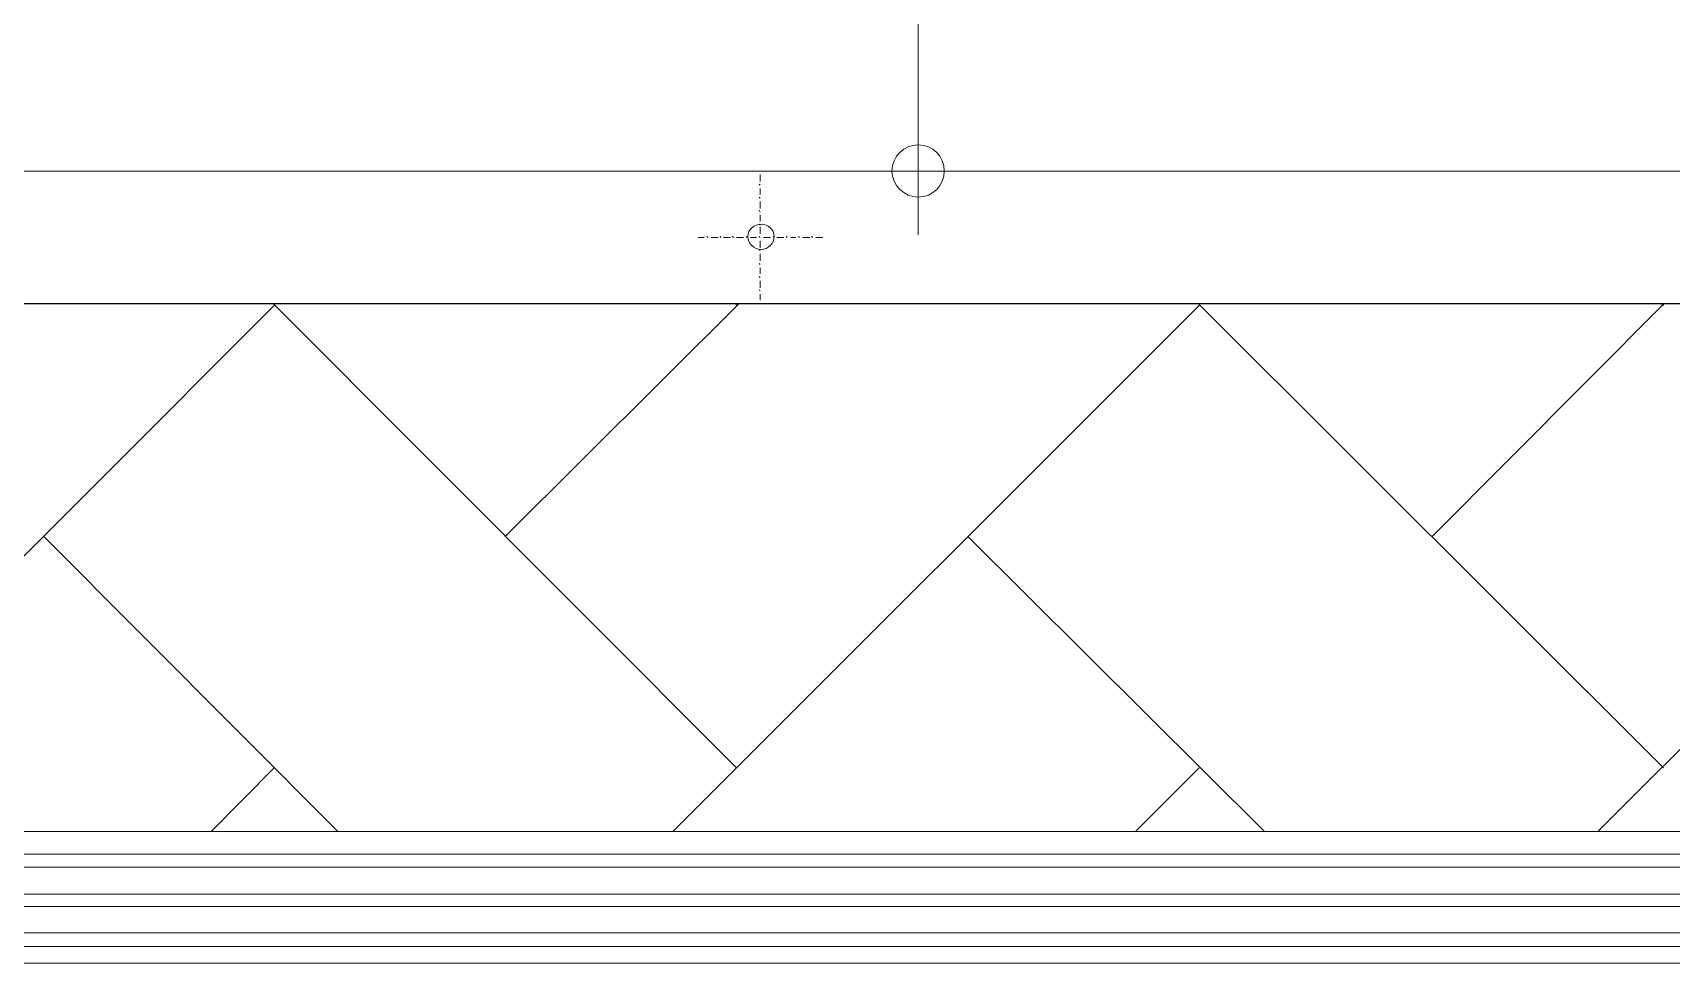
# Model space of a CAD drawing. Header units: millimetres. Extents: x 2928 to 3112, y 1220 to 1280.
# Drawn here: x 2978.368 to 2981.497, y 1238.8 to 1240.578 of the extents above; entities that cross this region are included whole.
import ezdxf

# ---------------------------------------------------------------- set-up
doc = ezdxf.new("R2010")
doc.units = ezdxf.units.MM

msp = doc.modelspace()

# ---------------------------------------------------------------- linework, layer by layer
at = {"color": 252, "linetype": 'Continuous', "lineweight": 13, "true_color": 0x989898}
msp.add_lwpolyline([(2982.2769, 1240.06027), (2940.24797, 1240.06027), (2940.24797, 1263.2906), (2982.2769, 1263.2906)], close=True, dxfattribs=at)
at = {"color": 7, "linetype": 'Continuous', "lineweight": 20, "true_color": 0x000007}
msp.add_lwpolyline([(2957.20821, 1263.03893), (2982.02523, 1263.03893), (2982.02523, 1240.31361), (2957.20821, 1240.31361), (2957.20821, 1240.06027), (2982.2769, 1240.06027), (2982.2769, 1263.2906), (2957.20821, 1263.2906)], close=True, dxfattribs=at)
at = {"color": 253, "linetype": 'Continuous', "lineweight": 5, "true_color": 0x9a9a9a}
for points in [[(2980.05854, 1262.93893), (2980.05854, 1240.41361), (2980.05854, 1240.41361)], [(2981.9619, 1240.31361), (2980.04687, 1240.31361), (2980.04687, 1240.31361)]]:
    msp.add_lwpolyline(points, dxfattribs=at)
at = {"color": 7, "linetype": 'Continuous', "lineweight": 20, "true_color": 0x000007}
for points in [[(2980.05854, 1240.43194), (2980.05854, 1240.19194), (2980.05854, 1240.19194)], [(2980.17687, 1240.31361), (2979.93687, 1240.31361), (2979.93687, 1240.31361)]]:
    msp.add_lwpolyline(points, dxfattribs=at)
at = {"color": 252, "linetype": 'Continuous', "lineweight": 13, "true_color": 0x989898}
for points in [[(2979.75687, 1240.29361), (2979.75687, 1240.30694), (2979.75687, 1240.30694)], [(2979.75687, 1240.28694), (2979.7552, 1240.28861), (2979.7552, 1240.28861)], [(2979.75687, 1240.26194), (2979.7552, 1240.26361), (2979.7552, 1240.26361)], [(2979.75687, 1240.26861), (2979.75687, 1240.28027), (2979.75687, 1240.28027)], [(2979.75687, 1240.23527), (2979.7552, 1240.23861), (2979.7552, 1240.23861)], [(2979.75687, 1240.24194), (2979.75687, 1240.25527), (2979.75687, 1240.25527)], [(2979.75687, 1240.21027), (2979.7552, 1240.21194), (2979.7552, 1240.21194)], [(2979.75687, 1240.21694), (2979.75687, 1240.23027), (2979.75687, 1240.23027)], [(2979.75687, 1240.19361), (2979.75687, 1240.20694), (2979.75687, 1240.20694)], [(2979.6502, 1240.18694), (2979.63853, 1240.18694), (2979.63853, 1240.18694)], [(2979.65686, 1240.18694), (2979.6552, 1240.18861), (2979.6552, 1240.18861)], [(2979.67687, 1240.18694), (2979.66353, 1240.18694), (2979.66353, 1240.18694)], [(2979.68187, 1240.18694), (2979.6802, 1240.18861), (2979.6802, 1240.18861)], [(2979.7002, 1240.18694), (2979.68687, 1240.18694), (2979.68687, 1240.18694)], [(2979.70687, 1240.18694), (2979.70353, 1240.18861), (2979.70353, 1240.18861)], [(2979.7252, 1240.18694), (2979.71187, 1240.18694), (2979.71187, 1240.18694)], [(2979.73187, 1240.18694), (2979.7302, 1240.18861), (2979.7302, 1240.18861)], [(2979.7502, 1240.18694), (2979.73853, 1240.18694), (2979.73853, 1240.18694)], [(2979.75687, 1240.18694), (2979.7552, 1240.18861), (2979.7552, 1240.18861)], [(2979.75687, 1240.18694), (2979.7552, 1240.18861), (2979.7552, 1240.18861)], [(2979.75687, 1240.16694), (2979.75687, 1240.18027), (2979.75687, 1240.18027)], [(2979.77687, 1240.18694), (2979.76353, 1240.18694), (2979.76353, 1240.18694)], [(2979.78353, 1240.18694), (2979.78187, 1240.18861), (2979.78187, 1240.18861)], [(2979.80187, 1240.18694), (2979.78853, 1240.18694), (2979.78853, 1240.18694)], [(2979.80853, 1240.18694), (2979.80687, 1240.18861), (2979.80687, 1240.18861)], [(2979.8252, 1240.18694), (2979.8152, 1240.18694), (2979.8152, 1240.18694)], [(2979.83187, 1240.18694), (2979.8302, 1240.18861), (2979.8302, 1240.18861)], [(2979.85187, 1240.18694), (2979.83853, 1240.18694), (2979.83853, 1240.18694)], [(2979.85687, 1240.18694), (2979.8552, 1240.18861), (2979.8552, 1240.18861)], [(2979.87687, 1240.18694), (2979.86353, 1240.18694), (2979.86353, 1240.18694)], [(2979.75687, 1240.16194), (2979.7552, 1240.16361), (2979.7552, 1240.16361)], [(2979.75687, 1240.14194), (2979.75687, 1240.15527), (2979.75687, 1240.15527)], [(2979.75687, 1240.13527), (2979.7552, 1240.13694), (2979.7552, 1240.13694)], [(2979.75687, 1240.11027), (2979.7552, 1240.11194), (2979.7552, 1240.11194)], [(2979.75687, 1240.11694), (2979.75687, 1240.12861), (2979.75687, 1240.12861)], [(2979.75687, 1240.08527), (2979.7552, 1240.08694), (2979.7552, 1240.08694)], [(2979.75687, 1240.09027), (2979.75687, 1240.1036), (2979.75687, 1240.1036)], [(2979.75687, 1240.06694), (2979.75687, 1240.0786), (2979.75687, 1240.0786)]]:
    msp.add_lwpolyline(points, dxfattribs=at)
at = {"color": 253, "linetype": 'Continuous', "lineweight": -2, "true_color": 0x9a9a9a}
msp.add_lwpolyline([(2946.32139, 1240.06027), (2986.86863, 1240.06027), (2986.86863, 1240.06027)], dxfattribs=at)
at = {"color": 9, "linetype": 'Continuous', "lineweight": 13, "true_color": 0xbababa}
for points in [[(2977.82517, 1239.05192), (2978.82852, 1240.05694), (2978.82852, 1240.05694)], [(2979.71187, 1239.17359), (2978.82685, 1240.06027), (2978.82685, 1240.06027)], [(2979.27019, 1239.61526), (2979.71687, 1240.06027), (2979.71687, 1240.06027)], [(2979.5902, 1239.05192), (2980.59521, 1240.05694), (2980.59521, 1240.05694)], [(2979.71187, 1240.05694), (2979.7102, 1240.06027), (2979.7102, 1240.06027)], [(2981.48189, 1239.17359), (2980.59354, 1240.06027), (2980.59354, 1240.06027)], [(2981.04022, 1239.61526), (2981.48356, 1240.06027), (2981.48356, 1240.06027)], [(2981.35689, 1239.05192), (2982.36357, 1240.05694), (2982.36357, 1240.05694)], [(2981.48189, 1240.05694), (2981.47689, 1240.06027), (2981.47689, 1240.06027)], [(2978.95019, 1239.05192), (2978.38851, 1239.61526), (2978.38851, 1239.61526)], [(2980.72021, 1239.05192), (2980.15354, 1239.61526), (2980.15354, 1239.61526)], [(2978.70852, 1239.05192), (2978.82852, 1239.17359), (2978.82852, 1239.17359)], [(2980.47354, 1239.05192), (2980.59521, 1239.17359), (2980.59521, 1239.17359)], [(2957.29321, 1239.00859), (2983.03191, 1239.00859), (2983.03191, 1239.00859)], [(2957.29321, 1238.98359), (2983.03191, 1238.98359), (2983.03191, 1238.98359)], [(2957.29321, 1238.93192), (2983.03191, 1238.93192), (2983.03191, 1238.93192)], [(2957.29321, 1238.90859), (2983.03191, 1238.90859), (2983.03191, 1238.90859)], [(2957.29321, 1238.85859), (2983.03191, 1238.85859), (2983.03191, 1238.85859)], [(2957.29321, 1238.83192), (2983.03191, 1238.83192), (2983.03191, 1238.83192)]]:
    msp.add_lwpolyline(points, dxfattribs=at)
at = {"color": 7, "linetype": 'Continuous', "lineweight": 5, "true_color": 0x000007}
for points in [[(2983.03191, 1239.05192), (2957.29321, 1239.05192), (2957.29321, 1239.05192)], [(2983.03191, 1238.80025), (2957.29321, 1238.80025), (2957.29321, 1238.80025)]]:
    msp.add_lwpolyline(points, dxfattribs=at)
at = {"color": 7, "linetype": 'Continuous', "lineweight": 20, "true_color": 0x000007}
msp.add_open_spline([(2980.05854, 1240.26361), (2980.08687, 1240.26361), (2980.10854, 1240.28694), (2980.10854, 1240.31361), (2980.10854, 1240.31361), (2980.10854, 1240.34194), (2980.08687, 1240.36361), (2980.05854, 1240.36361), (2980.05854, 1240.36361), (2980.03187, 1240.36361), (2980.00854, 1240.34194), (2980.00854, 1240.31361), (2980.00854, 1240.31361), (2980.00854, 1240.28694), (2980.03187, 1240.26361), (2980.05854, 1240.26361)], degree=3, knots=[0, 0, 0, 0, 0.0625, 0.0625, 0.0625, 0.0625, 0.125, 0.125, 0.125, 0.125, 0.1875, 0.1875, 0.1875, 0.1875, 1, 1, 1, 1], dxfattribs=at)
at = {"color": 7, "linetype": 'Continuous', "lineweight": 5, "true_color": 0x000007}
msp.add_open_spline([(2979.78353, 1240.18861), (2979.78353, 1240.20194), (2979.77187, 1240.21194), (2979.75853, 1240.21194), (2979.75853, 1240.21194), (2979.7452, 1240.21194), (2979.73353, 1240.20194), (2979.73353, 1240.18861), (2979.73353, 1240.18861), (2979.73353, 1240.17527), (2979.7452, 1240.16361), (2979.75853, 1240.16361), (2979.75853, 1240.16361), (2979.77187, 1240.16361), (2979.78353, 1240.17527), (2979.78353, 1240.18861)], degree=3, knots=[0, 0, 0, 0, 0.0625, 0.0625, 0.0625, 0.0625, 0.125, 0.125, 0.125, 0.125, 0.1875, 0.1875, 0.1875, 0.1875, 1, 1, 1, 1], dxfattribs=at)

doc.saveas('drawing.dxf')
